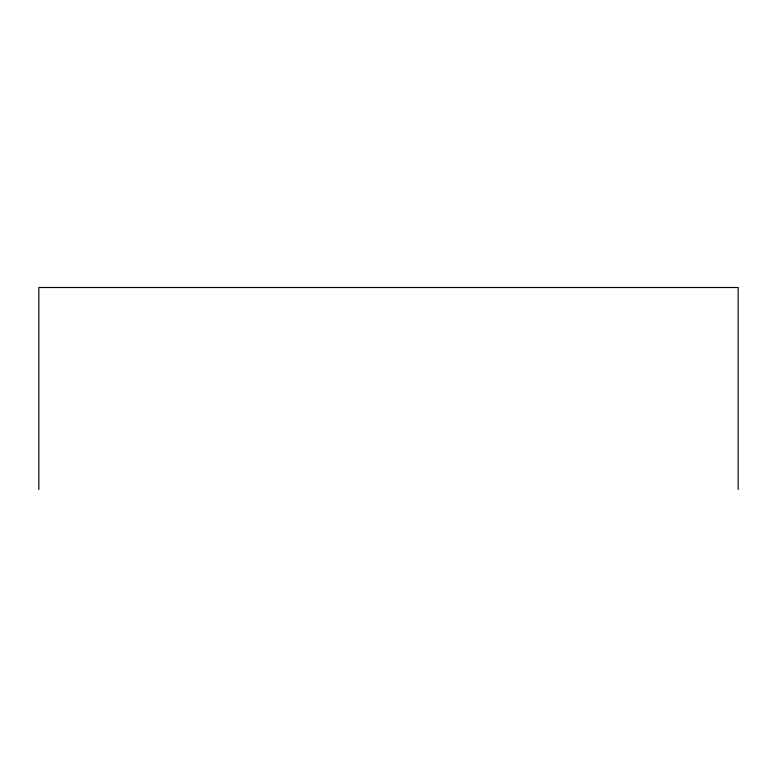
<?xml version="1.0" encoding="UTF-8"?>
<svg xmlns="http://www.w3.org/2000/svg" width="777" height="777" viewBox="0 0 777 777"><rect width="100%" height="100%" fill="white"/><g stroke="black" fill="none" stroke-linecap="round" stroke-linejoin="round"><path stroke-width="1.17" d="M738.15 489.491L738.15 287.509L38.85 287.509L38.85 489.491"/></g></svg>
